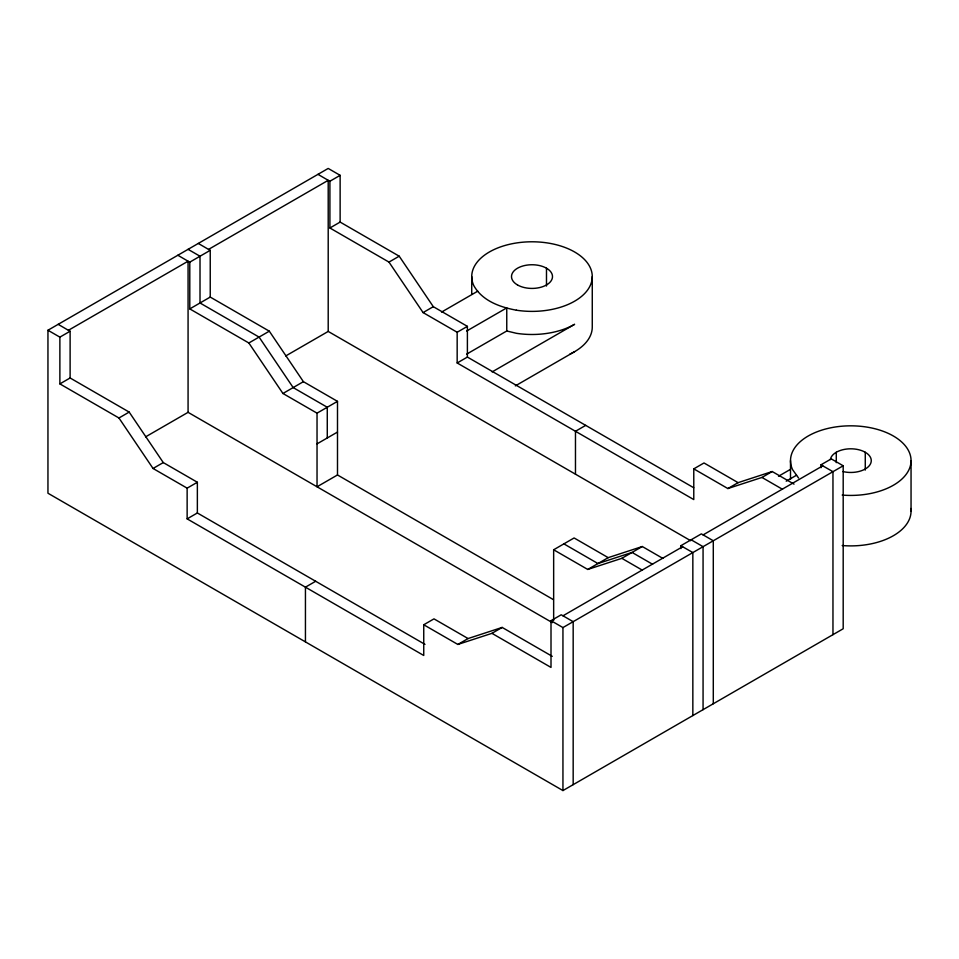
<?xml version="1.0" encoding="UTF-8"?>
<svg xmlns="http://www.w3.org/2000/svg" width="959" height="959" viewBox="0 0 959 959"><rect width="100%" height="100%" fill="white"/><g stroke="black" fill="none" stroke-linecap="round" stroke-linejoin="round"><path stroke-width="1.44" d="M821.036 467.704L821.036 464.779L831.261 458.882L843.189 465.774L843.189 628.756L562.945 790.564L47.95 493.226L47.95 330.244L328.206 168.436L340.133 175.329L340.133 222.08L399.208 256.185L433.3 306.676L467.393 326.36L467.393 357.072L693.717 487.735M58.175 324.334L68.401 330.304L188.072 261.208L189.786 262.143L210.237 250.323L210.237 297.074L269.311 331.179L303.404 381.67L337.496 401.353L337.496 474.969L553.415 599.639M198.309 243.442L208.535 249.4L328.206 180.316L329.908 181.239L340.133 175.329M47.95 330.244L59.878 337.136L70.115 331.227L70.115 377.978L129.177 412.082L163.27 462.574L197.362 482.257L197.362 512.969L424.981 644.376M59.878 337.136L59.878 383.888L70.115 377.978M189.786 262.143L189.786 308.894L210.237 297.074M329.908 181.239L329.908 227.99L340.133 222.08M59.878 383.888L118.952 417.992L129.177 412.082M189.786 308.894L248.849 342.986L269.311 331.179M329.908 227.99L388.97 262.095L399.208 256.185M145.612 436.848L188.072 412.334L552.36 622.643M285.734 355.945L328.206 331.43L690.684 540.708M118.952 417.992L153.044 468.471L163.27 462.574M248.849 342.986L282.941 393.478L303.404 381.67M388.97 262.095L423.075 312.574L433.3 306.676M441.56 312.071L477.774 291.164M153.044 468.471L187.137 488.155L197.362 482.257M282.941 393.478L317.033 413.161L337.496 401.353M423.075 312.574L457.167 332.258L467.393 326.36M466.661 331.035L506.76 307.887L506.76 330.987L466.661 354.135M187.137 488.155L187.137 518.867L197.362 512.969M317.033 443.873L337.496 432.065M457.167 332.258L457.167 362.97L467.393 357.072M492.123 371.912L574.621 324.298A60.273 34.8 0 0 1 516.398 333.3L506.76 330.987M337.496 474.969L317.033 486.788L317.033 413.161M515.331 385.89L574.621 351.653M315.679 581.262L305.442 587.172L305.442 641.895M585.697 425.364L575.472 431.274L575.472 474.19M187.137 518.867L423.746 655.476L423.746 624.765L433.983 618.867L468.076 638.55L502.168 627.426L552.252 656.34M553.655 620.437L553.655 549.771L574.105 537.963L608.198 557.647L642.29 546.522L662.837 558.39M457.167 362.97L693.777 499.579L693.777 468.867L704.002 462.969L738.094 482.653L772.199 471.528L794.028 484.127M423.746 624.765L457.851 644.448L468.076 638.55M553.655 549.771L587.747 569.454L608.198 557.647M693.777 468.867L727.869 488.551L738.094 482.653M457.851 644.448L491.943 633.336L502.168 627.426M587.747 569.454L621.84 558.33L642.29 546.522M727.869 488.551L761.961 477.438L772.199 471.528M778.516 476.239L790.12 469.55M786.212 481.178L796.557 475.208M491.943 633.336L551.005 667.428L551.005 620.677L561.231 614.779L573.17 621.672L573.17 784.654M680.902 548.608L680.902 545.683L701.365 533.875L713.292 540.768L713.292 703.75M562.945 615.822L682.616 546.726L692.842 552.576L692.842 715.558M703.067 534.918L822.738 465.834L832.963 471.672L832.963 634.666M551.005 620.677L562.945 627.57L843.189 465.774M208.535 249.4L210.237 250.323M68.401 330.304L70.115 331.227M761.961 477.438L782.508 489.294M188.072 249.34L200.011 256.233L200.011 302.984L259.074 337.088L293.166 387.58L327.271 407.263L327.271 437.963M691.139 539.785L703.067 546.666L703.067 709.66M652.611 564.288L632.065 552.432L597.972 563.556L563.88 543.861M621.84 558.33L642.386 570.197M317.98 174.346L328.206 180.316L328.206 331.43M177.847 255.25L188.072 261.208L188.072 412.334M821.036 464.779L822.738 465.834M680.902 545.683L682.616 546.726M798.583 478.026L792.566 469.634A60.273 34.8 0 0 1 843.153 426.108A60.273 34.8 0 0 1 911.05 460.907A60.273 34.8 0 0 1 842.194 495.072M911.05 460.632L911.05 511.099M865.27 452.264L865.27 470.078M836.284 452.264L836.284 462.658M790.504 460.632L790.504 479.404M592.266 276.588L592.266 327.043A60.273 34.8 0 0 1 569.934 354.087M562.945 627.57L562.945 790.564M546.486 268.22L546.486 286.034M471.732 276.588L471.732 294.401M910.882 508.498A60.273 34.8 0 0 1 842.194 545.539M830.362 459.601A20.487 11.832 0 0 1 854.625 449.016A20.487 11.832 0 0 1 870.412 464.024A20.487 11.832 0 0 1 842.937 471.564M516.398 310.201C500.095 307.18 482.317 300.91 473.782 285.59A60.273 34.8 0 0 1 526.743 241.92A60.273 34.8 0 0 1 592.039 279.62A60.273 34.8 0 0 1 516.398 310.201M517.512 284.955A20.487 11.832 0 0 0 551.797 279.644A20.487 11.832 0 0 0 526.695 265.152A20.487 11.832 0 0 0 517.512 284.955"/></g></svg>
